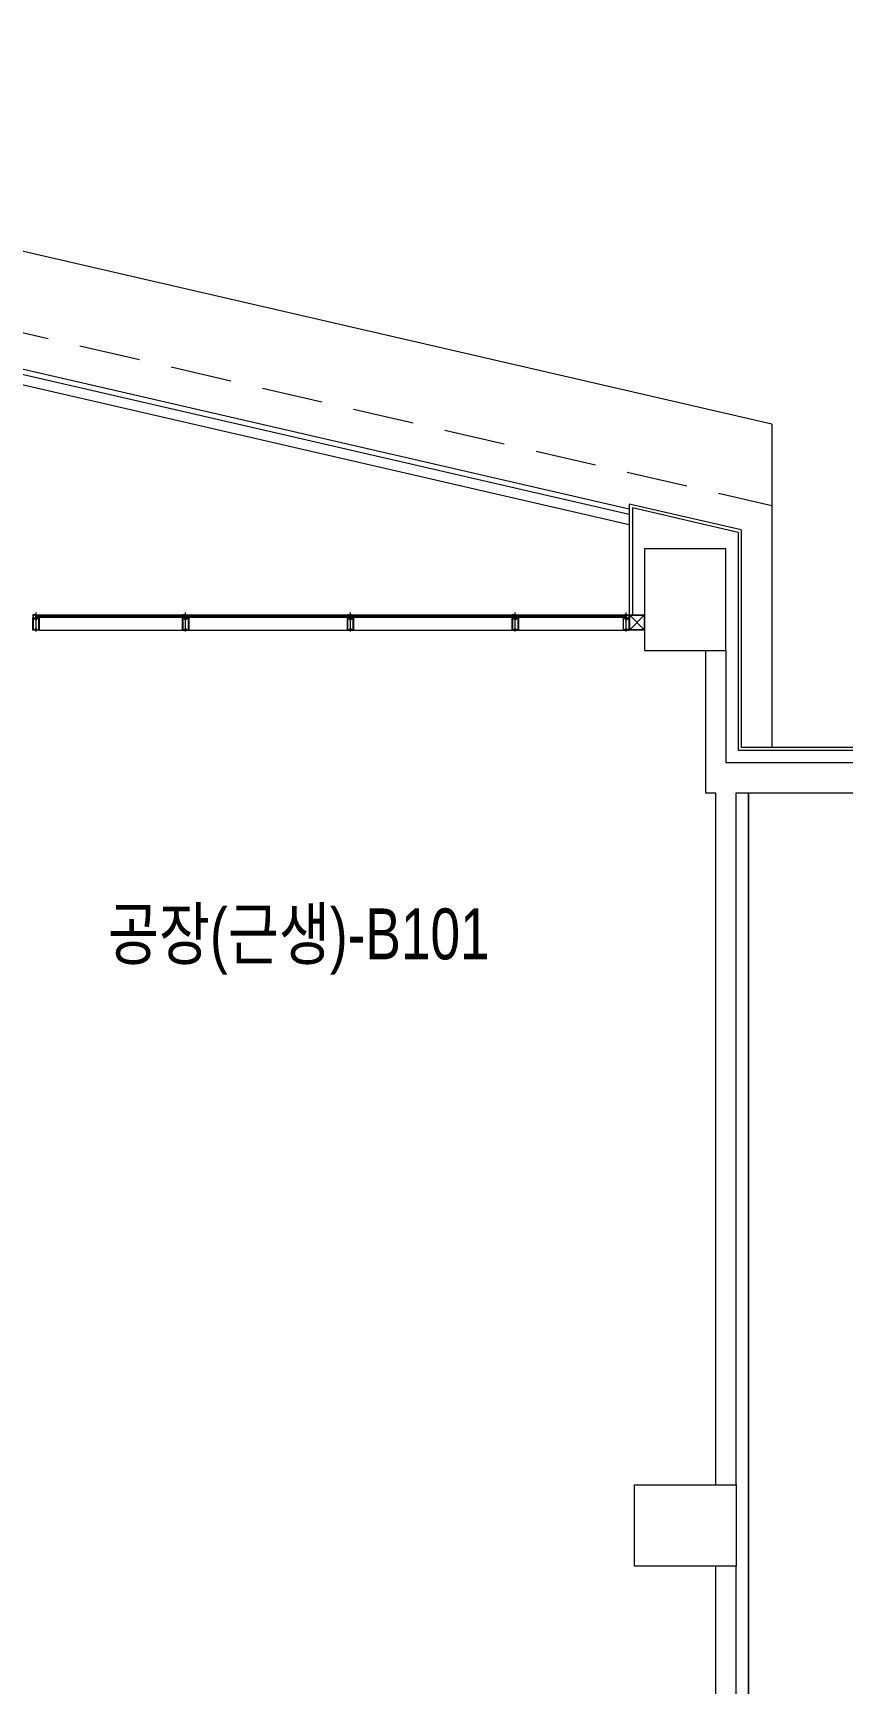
# Model space of a CAD drawing. Header units: millimetres. Extents: x 43806 to 399860, y -65551 to 59129.
# Drawn here: x 91360 to 99320, y 42796 to 59015 of the extents above; entities that cross this region are included whole.
import ezdxf
from ezdxf.enums import TextEntityAlignment as Align

# ---------------------------------------------------------------- set-up
doc = ezdxf.new("R2010")
doc.units = ezdxf.units.MM
doc.header["$LTSCALE"] = 400
doc.header["$MEASUREMENT"] = 0
doc.linetypes.add('HID', pattern=[2.3, 1.5, -0.8])
doc.layers.add('A', color=8, linetype='CONTINUOUS', lineweight=0)
doc.styles.add('CS', font='', dxfattribs={"height": 300})
doc.styles.get('CS').set_extended_font_data('HYwulM')

msp = doc.modelspace()

# ---------------------------------------------------------------- linework, layer by layer
at = {"layer": 'A', "ltscale": 2}
for p, q in [((98620, 55169), (81963, 59015)), ((97220, 54179), (90121, 55818)), ((98620, 55169), (98620, 51995)), ((98170, 53945), (97370, 53945)), ((97370, 53945), (97370, 52945)), ((98170, 52945), (98170, 53945)), ((97370, 52945), (98170, 52945)), ((97970, 52945), (97970, 51545)), ((98170, 52945), (98170, 51845)), ((98170, 51845), (102560, 51845)), ((97970, 51545), (98070, 51545)), ((98070, 44745), (98070, 51545)), ((98270, 51545), (102560, 51545)), ((98270, 44745), (98270, 51545)), ((98390, 40925), (98390, 51545)), ((98396, 40919), (98396, 51545)), ((97270, 44745), (98270, 44745)), ((97270, 43945), (97270, 44745)), ((98270, 44745), (98270, 43945)), ((98270, 43945), (97270, 43945)), ((98070, 41845), (98070, 43945)), ((98270, 41845), (98270, 43945))]:
    msp.add_line(p, q, dxfattribs=at)
at = {"layer": 'A', "linetype": 'HID'}
msp.add_line((81961, 58215), (98620, 54369), dxfattribs=at)
at = {"layer": 'A'}
for p, q in [((97220, 54333), (90154, 55964)), ((97220, 54281), (90143, 55915)), ((97220, 54384), (97220, 53295)), ((98320, 54130), (97220, 54384)), ((97250, 54346), (97250, 53295)), ((98290, 54106), (97250, 54346)), ((98290, 54106), (98290, 51965)), ((98320, 54130), (98320, 51995)), ((91394, 53295), (91360, 53295)), ((91360, 53295), (91360, 53264)), ((91360, 53258), (91360, 53264)), ((91360, 53264), (91387, 53264)), ((91360, 53264), (91381, 53264)), ((91362, 53258), (91360, 53258)), ((91360, 53147), (91360, 53258)), ((91360, 53258), (91368, 53258)), ((91392, 53293), (91362, 53293)), ((91362, 53293), (91362, 53266)), ((91362, 53266), (91381, 53266)), ((91362, 53261), (91362, 53258)), ((91367, 53257), (91362, 53257)), ((91362, 53257), (91362, 53148)), ((91367, 53262), (91363, 53262)), ((91369, 53255), (91367, 53257)), ((91368, 53258), (91368, 53261)), ((91369, 53257), (91368, 53258)), ((91368, 53258), (91369, 53257)), ((91371, 53258), (91369, 53257)), ((91369, 53257), (91371, 53258)), ((91371, 53257), (91369, 53255)), ((91371, 53261), (91371, 53258)), ((91371, 53258), (91381, 53254)), ((91380, 53254), (91371, 53257)), ((91380, 53262), (91372, 53262)), ((91380, 53252), (91380, 53254)), ((91381, 53264), (91381, 53266)), ((91381, 53250), (91381, 53261)), ((91381, 53254), (91381, 53252)), ((91386, 53249), (91382, 53249)), ((91397, 53262), (91383, 53262)), ((91383, 53262), (91383, 53251)), ((91383, 53251), (91386, 53251)), ((91385, 53275), (91387, 53276)), ((91387, 53274), (91385, 53275)), ((91386, 53251), (91386, 53249)), ((91394, 53276), (91387, 53276)), ((91394, 53274), (91387, 53274)), ((91389, 53266), (91389, 53287)), ((91390, 53133), (91390, 53319)), ((91392, 53270), (91392, 53293)), ((91392, 53287), (91392, 53266)), ((91392, 53270), (91392, 53270)), ((91394, 53270), (91392, 53270)), ((91394, 53271), (91394, 53295)), ((91394, 53290), (91401, 53270)), ((91394, 53271), (91401, 53290)), ((91394, 53270), (91394, 53290)), ((91394, 53290), (91401, 53290)), ((91394, 53277), (91394, 53273)), ((91395, 53276), (91394, 53276)), ((91394, 53276), (91394, 53276)), ((91394, 53276), (91394, 53276)), ((91394, 53276), (91394, 53276)), ((91394, 53276), (91394, 53276)), ((91394, 53276), (91394, 53276)), ((91394, 53276), (91394, 53276)), ((91394, 53276), (91394, 53276)), ((91394, 53276), (91394, 53276)), ((91394, 53276), (91394, 53276)), ((91394, 53276), (91394, 53276)), ((91394, 53276), (91394, 53276)), ((91394, 53276), (91394, 53276)), ((91394, 53276), (91394, 53276)), ((91394, 53276), (91394, 53276)), ((91394, 53276), (91394, 53276)), ((91394, 53276), (91394, 53276)), ((91394, 53276), (91394, 53276)), ((91394, 53276), (91394, 53276)), ((91394, 53276), (91394, 53276)), ((91394, 53276), (91394, 53276)), ((91394, 53276), (91394, 53276)), ((91394, 53276), (91394, 53276)), ((91394, 53276), (91394, 53276)), ((91394, 53276), (91394, 53276)), ((91394, 53276), (91394, 53276)), ((91394, 53276), (91394, 53276)), ((91394, 53276), (91394, 53276)), ((91394, 53276), (91394, 53276)), ((91394, 53276), (91394, 53276)), ((91394, 53276), (91394, 53276)), ((91394, 53276), (91394, 53276)), ((91394, 53276), (91394, 53276)), ((91394, 53276), (91394, 53276)), ((91394, 53276), (91394, 53276)), ((91394, 53276), (91394, 53276)), ((91394, 53276), (91394, 53276)), ((91394, 53276), (91394, 53275)), ((91394, 53275), (91394, 53275)), ((91394, 53275), (91394, 53275)), ((91394, 53275), (91394, 53275)), ((91394, 53275), (91394, 53275)), ((91394, 53275), (91394, 53275)), ((91394, 53275), (91394, 53275)), ((91394, 53275), (91394, 53275)), ((91394, 53275), (91394, 53275)), ((91394, 53275), (91394, 53275)), ((91394, 53275), (91394, 53275)), ((91394, 53275), (91394, 53275)), ((91394, 53275), (91394, 53275)), ((91394, 53275), (91394, 53275)), ((91394, 53275), (91394, 53275)), ((91394, 53275), (91394, 53275)), ((91394, 53275), (91394, 53275)), ((91394, 53275), (91394, 53275)), ((91394, 53275), (91394, 53275)), ((91394, 53275), (91394, 53275)), ((91394, 53275), (91394, 53275)), ((91394, 53275), (91394, 53275)), ((91394, 53275), (91394, 53275)), ((91394, 53275), (91394, 53275)), ((91394, 53275), (91394, 53275)), ((91394, 53275), (91394, 53275)), ((91394, 53275), (91394, 53275)), ((91394, 53275), (91394, 53275)), ((91394, 53275), (91394, 53275)), ((91394, 53275), (91394, 53275)), ((91394, 53275), (91394, 53275)), ((91394, 53275), (91394, 53275)), ((91394, 53275), (91394, 53275)), ((91394, 53275), (91394, 53275)), ((91394, 53275), (91394, 53275)), ((91394, 53275), (91394, 53275)), ((91394, 53275), (91394, 53275)), ((91394, 53275), (91394, 53275)), ((91394, 53275), (91394, 53275)), ((91394, 53275), (91394, 53275)), ((91394, 53275), (91394, 53275)), ((91394, 53275), (91394, 53275)), ((91394, 53275), (91394, 53275)), ((91394, 53275), (91394, 53275)), ((91394, 53275), (91394, 53275)), ((91394, 53275), (91394, 53275)), ((91394, 53275), (91394, 53275)), ((91394, 53275), (91394, 53275)), ((91394, 53275), (91394, 53275)), ((91394, 53275), (91394, 53275)), ((91394, 53275), (91394, 53275)), ((91394, 53275), (91394, 53275)), ((91394, 53275), (91394, 53275)), ((91394, 53275), (91394, 53275)), ((91394, 53275), (91394, 53275)), ((91394, 53275), (91394, 53275)), ((91394, 53275), (91394, 53275)), ((91394, 53275), (91394, 53275)), ((91394, 53275), (91394, 53275)), ((91394, 53275), (91394, 53275)), ((91394, 53275), (91394, 53275)), ((91394, 53275), (91394, 53275)), ((91394, 53275), (91394, 53275)), ((91394, 53275), (91394, 53275)), ((91394, 53275), (91394, 53275)), ((91394, 53275), (91394, 53275)), ((91394, 53275), (91394, 53275)), ((91394, 53275), (91394, 53275)), ((91394, 53275), (91394, 53275)), ((91394, 53275), (91394, 53275)), ((91394, 53275), (91394, 53275)), ((91394, 53275), (91394, 53275)), ((91394, 53275), (91394, 53275)), ((91394, 53275), (91394, 53275)), ((91394, 53275), (91394, 53275)), ((91394, 53275), (91394, 53275)), ((91394, 53275), (91394, 53275)), ((91394, 53275), (91394, 53275)), ((91394, 53275), (91394, 53275)), ((91394, 53275), (91394, 53275)), ((91394, 53275), (91394, 53275)), ((91394, 53275), (91394, 53275)), ((91394, 53275), (91394, 53275)), ((91394, 53275), (91394, 53275)), ((91394, 53275), (91394, 53275)), ((91394, 53275), (91394, 53275)), ((91394, 53275), (91394, 53275)), ((91394, 53275), (91394, 53275)), ((91394, 53275), (91394, 53275)), ((91394, 53275), (91394, 53275)), ((91394, 53275), (91394, 53275)), ((91394, 53275), (91394, 53275)), ((91394, 53275), (91394, 53275)), ((91394, 53275), (91394, 53275)), ((91394, 53275), (91394, 53275)), ((91394, 53275), (91394, 53275)), ((91394, 53275), (91394, 53275)), ((91394, 53275), (91394, 53275)), ((91394, 53275), (91394, 53275)), ((91394, 53275), (91394, 53275)), ((91394, 53275), (91394, 53275)), ((91394, 53275), (91394, 53275)), ((91394, 53275), (91394, 53275)), ((91394, 53275), (91394, 53275)), ((91394, 53275), (91394, 53275)), ((91394, 53275), (91394, 53275)), ((91394, 53275), (91394, 53274)), ((91394, 53274), (91394, 53274)), ((91394, 53274), (91394, 53274)), ((91394, 53274), (91394, 53274)), ((91394, 53274), (91394, 53274)), ((91394, 53274), (91394, 53274)), ((91394, 53274), (91394, 53274)), ((91394, 53274), (91394, 53274)), ((91394, 53274), (91394, 53274)), ((91394, 53274), (91394, 53274)), ((91394, 53274), (91394, 53274)), ((91394, 53274), (91394, 53274)), ((91394, 53274), (91394, 53274)), ((91394, 53274), (91394, 53274)), ((91394, 53274), (91394, 53274)), ((91394, 53274), (91394, 53274)), ((91394, 53274), (91394, 53274)), ((91394, 53274), (91394, 53274)), ((91394, 53274), (91394, 53274)), ((91394, 53274), (91394, 53274)), ((91394, 53274), (91394, 53274)), ((91394, 53274), (91394, 53274)), ((91394, 53274), (91394, 53274)), ((91394, 53274), (91394, 53274)), ((91394, 53274), (91394, 53274)), ((91394, 53274), (91394, 53274)), ((91394, 53274), (91394, 53274)), ((91394, 53274), (91394, 53274)), ((91394, 53274), (91394, 53274)), ((91394, 53274), (91394, 53274)), ((91394, 53274), (91394, 53274)), ((91394, 53274), (91394, 53274)), ((91394, 53274), (91394, 53274)), ((91394, 53274), (91394, 53274)), ((91394, 53274), (91394, 53274)), ((91394, 53274), (91394, 53274)), ((91394, 53274), (91394, 53274)), ((91394, 53274), (91394, 53274)), ((91394, 53274), (91394, 53274)), ((91394, 53274), (91394, 53274)), ((91394, 53274), (91394, 53274)), ((91394, 53274), (91394, 53274)), ((91394, 53274), (91394, 53274)), ((91394, 53274), (91394, 53274)), ((91394, 53274), (91394, 53274)), ((91394, 53274), (91394, 53274)), ((91394, 53274), (91395, 53274)), ((91401, 53270), (91394, 53270)), ((91394, 53264), (91420, 53264)), ((91394, 53249), (91394, 53251)), ((91394, 53251), (91397, 53251)), ((91398, 53249), (91394, 53249)), ((91397, 53251), (91397, 53262)), ((91399, 53261), (91399, 53250)), ((91417, 53262), (91400, 53262)), ((91402, 53295), (91401, 53294)), ((91401, 53290), (91401, 53294)), ((91402, 53289), (91401, 53290)), ((91401, 53290), (91401, 53270)), ((91401, 53276), (91402, 53277)), ((91401, 53272), (91401, 53276)), ((91402, 53271), (91401, 53272)), ((91402, 53295), (91412, 53295)), ((91402, 53289), (91413, 53289)), ((91402, 53277), (91413, 53277)), ((91402, 53264), (91402, 53271)), ((91402, 53271), (91412, 53271)), ((91412, 53264), (91402, 53264)), ((91410, 53289), (91407, 53287)), ((91410, 53288), (91407, 53287)), ((91407, 53278), (91407, 53287)), ((91407, 53278), (91407, 53287)), ((91410, 53277), (91407, 53278)), ((91410, 53277), (91407, 53278)), ((91410, 53288), (91412, 53288)), ((91410, 53277), (91412, 53277)), ((91412, 53295), (97169, 53295)), ((91412, 53289), (97168, 53289)), ((91412, 53277), (91412, 53288)), ((91413, 53280), (91412, 53280)), ((91412, 53277), (97168, 53277)), ((91412, 53271), (97169, 53271)), ((91412, 53271), (91412, 53264)), ((91413, 53277), (91413, 53289)), ((91418, 53148), (91418, 53261)), ((91420, 53264), (91420, 53145)), ((92852, 53295), (92830, 53295)), ((92852, 53289), (92830, 53289)), ((92852, 53277), (92830, 53277)), ((92852, 53271), (92830, 53271)), ((92830, 53258), (92830, 53264)), ((92830, 53264), (92857, 53264)), ((92830, 53147), (92830, 53258)), ((92830, 53258), (92838, 53258)), ((92832, 53258), (92830, 53258)), ((92832, 53261), (92832, 53258)), ((92837, 53257), (92832, 53257)), ((92832, 53257), (92832, 53148)), ((92837, 53262), (92833, 53262)), ((92839, 53255), (92837, 53257)), ((92838, 53258), (92838, 53261)), ((92838, 53258), (92839, 53257)), ((92839, 53257), (92838, 53258)), ((92839, 53257), (92841, 53258)), ((92841, 53258), (92839, 53257)), ((92841, 53257), (92839, 53255)), ((92841, 53277), (92841, 53289)), ((92841, 53277), (92841, 53288)), ((92843, 53288), (92841, 53288)), ((92841, 53280), (92841, 53280)), ((92843, 53277), (92841, 53277)), ((92841, 53261), (92841, 53258)), ((92841, 53258), (92851, 53254)), ((92850, 53254), (92841, 53257)), ((92842, 53271), (92842, 53264)), ((92852, 53271), (92842, 53271)), ((92842, 53264), (92852, 53264)), ((92850, 53262), (92842, 53262)), ((92843, 53288), (92846, 53287)), ((92843, 53277), (92846, 53278)), ((92844, 53289), (92847, 53287)), ((92844, 53277), (92847, 53278)), ((92846, 53278), (92846, 53287)), ((92847, 53278), (92847, 53287)), ((92850, 53252), (92850, 53254)), ((92851, 53250), (92851, 53261)), ((92851, 53254), (92851, 53252)), ((92852, 53295), (92853, 53294)), ((92852, 53289), (92853, 53290)), ((92853, 53276), (92852, 53277)), ((92852, 53271), (92853, 53272)), ((92852, 53264), (92852, 53271)), ((92856, 53249), (92852, 53249)), ((92853, 53290), (92853, 53294)), ((92853, 53272), (92853, 53276)), ((92867, 53262), (92853, 53262)), ((92853, 53262), (92853, 53251)), ((92853, 53251), (92856, 53251)), ((92856, 53251), (92856, 53249)), ((92859, 53266), (92859, 53292)), ((92860, 53133), (92860, 53319)), ((92862, 53292), (92862, 53266)), ((92864, 53264), (92890, 53264)), ((92864, 53249), (92864, 53251)), ((92864, 53251), (92867, 53251)), ((92868, 53249), (92864, 53249)), ((92867, 53251), (92867, 53262)), ((92869, 53295), (92868, 53294)), ((92868, 53290), (92868, 53294)), ((92869, 53289), (92868, 53290)), ((92868, 53276), (92869, 53277)), ((92868, 53272), (92868, 53276)), ((92869, 53271), (92868, 53272)), ((92869, 53295), (92890, 53295)), ((92869, 53289), (92890, 53289)), ((92869, 53277), (92890, 53277)), ((92869, 53271), (92890, 53271)), ((92869, 53264), (92869, 53271)), ((92869, 53271), (92879, 53271)), ((92879, 53264), (92869, 53264)), ((92869, 53261), (92869, 53250)), ((92887, 53262), (92870, 53262)), ((92877, 53289), (92874, 53287)), ((92877, 53288), (92874, 53287)), ((92874, 53278), (92874, 53287)), ((92874, 53278), (92874, 53287)), ((92877, 53277), (92874, 53278)), ((92877, 53277), (92874, 53278)), ((92877, 53288), (92879, 53288)), ((92877, 53277), (92879, 53277)), ((92879, 53277), (92879, 53288)), ((92880, 53280), (92879, 53280)), ((92879, 53271), (92879, 53264)), ((92880, 53277), (92880, 53289)), ((92888, 53148), (92888, 53261)), ((92890, 53264), (92890, 53145)), ((94472, 53295), (94450, 53295)), ((94472, 53289), (94450, 53289)), ((94472, 53277), (94450, 53277)), ((94472, 53271), (94450, 53271)), ((94450, 53258), (94450, 53264)), ((94450, 53264), (94477, 53264)), ((94450, 53147), (94450, 53258)), ((94450, 53258), (94458, 53258)), ((94452, 53258), (94450, 53258)), ((94452, 53261), (94452, 53258)), ((94457, 53257), (94452, 53257)), ((94452, 53257), (94452, 53148)), ((94457, 53262), (94453, 53262)), ((94459, 53255), (94457, 53257)), ((94458, 53258), (94458, 53261)), ((94458, 53258), (94459, 53257)), ((94459, 53257), (94458, 53258)), ((94459, 53257), (94461, 53258)), ((94461, 53258), (94459, 53257)), ((94461, 53257), (94459, 53255)), ((94461, 53277), (94461, 53289)), ((94461, 53277), (94461, 53288)), ((94463, 53288), (94461, 53288)), ((94461, 53280), (94461, 53280)), ((94463, 53277), (94461, 53277)), ((94461, 53261), (94461, 53258)), ((94461, 53258), (94471, 53254)), ((94470, 53254), (94461, 53257)), ((94462, 53271), (94462, 53264)), ((94472, 53271), (94462, 53271)), ((94462, 53264), (94472, 53264)), ((94470, 53262), (94462, 53262)), ((94463, 53288), (94466, 53287)), ((94463, 53277), (94466, 53278)), ((94464, 53289), (94467, 53287)), ((94464, 53277), (94467, 53278)), ((94466, 53278), (94466, 53287)), ((94467, 53278), (94467, 53287)), ((94470, 53252), (94470, 53254)), ((94471, 53250), (94471, 53261)), ((94471, 53254), (94471, 53252)), ((94472, 53295), (94473, 53294)), ((94472, 53289), (94473, 53290)), ((94473, 53276), (94472, 53277)), ((94472, 53271), (94473, 53272)), ((94472, 53264), (94472, 53271)), ((94476, 53249), (94472, 53249)), ((94473, 53290), (94473, 53294)), ((94473, 53272), (94473, 53276)), ((94487, 53262), (94473, 53262)), ((94473, 53262), (94473, 53251)), ((94473, 53251), (94476, 53251)), ((94476, 53251), (94476, 53249)), ((94479, 53266), (94479, 53292)), ((94480, 53133), (94480, 53319)), ((94482, 53292), (94482, 53266)), ((94484, 53264), (94510, 53264)), ((94484, 53249), (94484, 53251)), ((94484, 53251), (94487, 53251)), ((94488, 53249), (94484, 53249)), ((94487, 53251), (94487, 53262)), ((94489, 53295), (94488, 53294)), ((94488, 53290), (94488, 53294)), ((94489, 53289), (94488, 53290)), ((94488, 53276), (94489, 53277)), ((94488, 53272), (94488, 53276)), ((94489, 53271), (94488, 53272)), ((94489, 53295), (94510, 53295)), ((94489, 53289), (94510, 53289)), ((94489, 53277), (94510, 53277)), ((94489, 53271), (94510, 53271)), ((94489, 53264), (94489, 53271)), ((94489, 53271), (94499, 53271)), ((94499, 53264), (94489, 53264)), ((94489, 53261), (94489, 53250)), ((94507, 53262), (94490, 53262)), ((94497, 53289), (94494, 53287)), ((94497, 53288), (94494, 53287)), ((94494, 53278), (94494, 53287)), ((94494, 53278), (94494, 53287)), ((94497, 53277), (94494, 53278)), ((94497, 53277), (94494, 53278)), ((94497, 53288), (94499, 53288)), ((94497, 53277), (94499, 53277)), ((94499, 53277), (94499, 53288)), ((94500, 53280), (94499, 53280)), ((94499, 53271), (94499, 53264)), ((94500, 53277), (94500, 53289)), ((94508, 53148), (94508, 53261)), ((94510, 53264), (94510, 53145)), ((96092, 53295), (96070, 53295)), ((96092, 53289), (96070, 53289)), ((96092, 53277), (96070, 53277)), ((96092, 53271), (96070, 53271)), ((96070, 53258), (96070, 53264)), ((96070, 53264), (96097, 53264)), ((96070, 53147), (96070, 53258)), ((96070, 53258), (96078, 53258)), ((96072, 53258), (96070, 53258)), ((96072, 53261), (96072, 53258)), ((96077, 53257), (96072, 53257)), ((96072, 53257), (96072, 53148)), ((96077, 53262), (96073, 53262)), ((96079, 53255), (96077, 53257)), ((96078, 53258), (96078, 53261)), ((96078, 53258), (96079, 53257)), ((96079, 53257), (96078, 53258)), ((96079, 53257), (96081, 53258)), ((96081, 53258), (96079, 53257)), ((96081, 53257), (96079, 53255)), ((96081, 53277), (96081, 53289)), ((96081, 53277), (96081, 53288)), ((96083, 53288), (96081, 53288)), ((96081, 53280), (96081, 53280)), ((96083, 53277), (96081, 53277)), ((96081, 53261), (96081, 53258)), ((96081, 53258), (96091, 53254)), ((96090, 53254), (96081, 53257)), ((96082, 53271), (96082, 53264)), ((96092, 53271), (96082, 53271)), ((96082, 53264), (96092, 53264)), ((96090, 53262), (96082, 53262)), ((96083, 53288), (96086, 53287)), ((96083, 53277), (96086, 53278)), ((96084, 53289), (96087, 53287)), ((96084, 53277), (96087, 53278)), ((96086, 53278), (96086, 53287)), ((96087, 53278), (96087, 53287)), ((96090, 53252), (96090, 53254)), ((96091, 53250), (96091, 53261)), ((96091, 53254), (96091, 53252)), ((96092, 53295), (96093, 53294)), ((96092, 53289), (96093, 53290)), ((96093, 53276), (96092, 53277)), ((96092, 53271), (96093, 53272)), ((96092, 53264), (96092, 53271)), ((96096, 53249), (96092, 53249)), ((96093, 53290), (96093, 53294)), ((96093, 53272), (96093, 53276)), ((96107, 53262), (96093, 53262)), ((96093, 53262), (96093, 53251)), ((96093, 53251), (96096, 53251)), ((96096, 53251), (96096, 53249)), ((96099, 53266), (96099, 53292)), ((96100, 53133), (96100, 53319)), ((96102, 53292), (96102, 53266)), ((96104, 53264), (96130, 53264)), ((96104, 53249), (96104, 53251)), ((96104, 53251), (96107, 53251)), ((96108, 53249), (96104, 53249)), ((96107, 53251), (96107, 53262)), ((96109, 53295), (96108, 53294)), ((96108, 53290), (96108, 53294)), ((96109, 53289), (96108, 53290)), ((96108, 53276), (96109, 53277)), ((96108, 53272), (96108, 53276)), ((96109, 53271), (96108, 53272)), ((96109, 53295), (96130, 53295)), ((96109, 53289), (96130, 53289)), ((96109, 53277), (96130, 53277)), ((96109, 53271), (96130, 53271)), ((96109, 53264), (96109, 53271)), ((96109, 53271), (96119, 53271)), ((96119, 53264), (96109, 53264)), ((96109, 53261), (96109, 53250)), ((96127, 53262), (96110, 53262)), ((96117, 53289), (96114, 53287)), ((96117, 53288), (96114, 53287)), ((96114, 53278), (96114, 53287)), ((96114, 53278), (96114, 53287)), ((96117, 53277), (96114, 53278)), ((96117, 53277), (96114, 53278)), ((96117, 53288), (96119, 53288)), ((96117, 53277), (96119, 53277)), ((96119, 53277), (96119, 53288)), ((96120, 53280), (96119, 53280)), ((96119, 53271), (96119, 53264)), ((96120, 53277), (96120, 53289)), ((96128, 53148), (96128, 53261)), ((96130, 53264), (96130, 53145)), ((97187, 53264), (97160, 53264)), ((97160, 53264), (97160, 53145)), ((97187, 53264), (97160, 53264)), ((97160, 53264), (97160, 53145)), ((97162, 53148), (97162, 53261)), ((97162, 53148), (97162, 53261)), ((97163, 53262), (97180, 53262)), ((97163, 53262), (97180, 53262)), ((97168, 53277), (97168, 53289)), ((97179, 53289), (97168, 53289)), ((97168, 53277), (97168, 53289)), ((97179, 53289), (97168, 53289)), ((97170, 53288), (97168, 53288)), ((97168, 53277), (97168, 53288)), ((97170, 53288), (97168, 53288)), ((97168, 53277), (97168, 53288)), ((97168, 53280), (97168, 53280)), ((97168, 53280), (97168, 53280)), ((97170, 53277), (97168, 53277)), ((97179, 53277), (97168, 53277)), ((97170, 53277), (97168, 53277)), ((97179, 53277), (97168, 53277)), ((97179, 53295), (97169, 53295)), ((97179, 53295), (97169, 53295)), ((97169, 53271), (97169, 53264)), ((97179, 53271), (97169, 53271)), ((97169, 53271), (97169, 53264)), ((97179, 53271), (97169, 53271)), ((97169, 53264), (97179, 53264)), ((97169, 53264), (97179, 53264)), ((97170, 53288), (97173, 53287)), ((97170, 53288), (97173, 53287)), ((97170, 53277), (97173, 53278)), ((97170, 53277), (97173, 53278)), ((97171, 53289), (97174, 53287)), ((97171, 53289), (97174, 53287)), ((97171, 53277), (97174, 53278)), ((97171, 53277), (97174, 53278)), ((97173, 53278), (97173, 53287)), ((97173, 53278), (97173, 53287)), ((97174, 53278), (97174, 53287)), ((97174, 53278), (97174, 53287)), ((97179, 53295), (97180, 53294)), ((97179, 53295), (97180, 53294)), ((97179, 53289), (97180, 53290)), ((97179, 53289), (97180, 53290)), ((97180, 53276), (97179, 53277)), ((97180, 53276), (97179, 53277)), ((97179, 53271), (97180, 53272)), ((97179, 53271), (97180, 53272)), ((97179, 53264), (97179, 53271)), ((97179, 53264), (97179, 53271)), ((97180, 53290), (97180, 53294)), ((97180, 53290), (97180, 53294)), ((97187, 53290), (97180, 53270)), ((97187, 53271), (97180, 53290)), ((97187, 53290), (97180, 53290)), ((97180, 53290), (97180, 53270)), ((97187, 53290), (97180, 53270)), ((97187, 53271), (97180, 53290)), ((97187, 53290), (97180, 53290)), ((97180, 53290), (97180, 53270)), ((97180, 53272), (97180, 53276)), ((97180, 53272), (97180, 53276)), ((97180, 53270), (97187, 53270)), ((97180, 53270), (97187, 53270)), ((97181, 53261), (97181, 53250)), ((97181, 53261), (97181, 53250)), ((97182, 53249), (97186, 53249)), ((97182, 53249), (97186, 53249)), ((97183, 53251), (97183, 53262)), ((97183, 53262), (97197, 53262)), ((97183, 53251), (97183, 53262)), ((97183, 53262), (97197, 53262)), ((97186, 53251), (97183, 53251)), ((97186, 53251), (97183, 53251)), ((97186, 53276), (97186, 53276)), ((97186, 53276), (97186, 53276)), ((97186, 53276), (97186, 53276)), ((97186, 53276), (97186, 53276)), ((97186, 53276), (97186, 53276)), ((97186, 53276), (97186, 53276)), ((97186, 53276), (97186, 53276)), ((97186, 53276), (97186, 53276)), ((97186, 53276), (97186, 53276)), ((97186, 53276), (97186, 53276)), ((97186, 53276), (97186, 53276)), ((97186, 53276), (97186, 53276)), ((97186, 53276), (97186, 53276)), ((97186, 53276), (97186, 53276)), ((97186, 53276), (97186, 53276)), ((97186, 53276), (97186, 53276)), ((97186, 53276), (97186, 53276)), ((97186, 53276), (97186, 53276)), ((97186, 53276), (97186, 53276)), ((97186, 53276), (97186, 53276)), ((97186, 53276), (97186, 53276)), ((97186, 53276), (97186, 53276)), ((97186, 53276), (97186, 53276)), ((97186, 53276), (97186, 53276)), ((97186, 53276), (97186, 53276)), ((97186, 53276), (97186, 53276)), ((97186, 53276), (97186, 53276)), ((97186, 53276), (97186, 53276)), ((97186, 53276), (97186, 53276)), ((97186, 53276), (97186, 53276)), ((97186, 53276), (97186, 53276)), ((97186, 53276), (97186, 53276)), ((97186, 53276), (97186, 53276)), ((97186, 53276), (97186, 53276)), ((97186, 53276), (97186, 53276)), ((97186, 53276), (97186, 53276)), ((97186, 53276), (97186, 53276)), ((97186, 53276), (97186, 53275)), ((97186, 53276), (97186, 53276)), ((97186, 53276), (97186, 53276)), ((97186, 53276), (97186, 53276)), ((97186, 53276), (97186, 53276)), ((97186, 53276), (97186, 53276)), ((97186, 53276), (97186, 53276)), ((97186, 53276), (97186, 53276)), ((97186, 53276), (97186, 53276)), ((97186, 53276), (97186, 53276)), ((97186, 53276), (97186, 53276)), ((97186, 53276), (97186, 53276)), ((97186, 53276), (97186, 53276)), ((97186, 53276), (97186, 53276)), ((97186, 53276), (97186, 53276)), ((97186, 53276), (97186, 53276)), ((97186, 53276), (97186, 53276)), ((97186, 53276), (97186, 53276)), ((97186, 53276), (97186, 53276)), ((97186, 53276), (97186, 53276)), ((97186, 53276), (97186, 53276)), ((97186, 53276), (97186, 53276)), ((97186, 53276), (97186, 53276)), ((97186, 53276), (97186, 53276)), ((97186, 53276), (97186, 53276)), ((97186, 53276), (97186, 53276)), ((97186, 53276), (97186, 53276)), ((97186, 53276), (97186, 53276)), ((97186, 53276), (97186, 53276)), ((97186, 53276), (97186, 53276)), ((97186, 53276), (97186, 53276)), ((97186, 53276), (97186, 53276)), ((97186, 53276), (97186, 53276)), ((97186, 53276), (97186, 53276)), ((97186, 53276), (97186, 53276)), ((97186, 53276), (97186, 53276)), ((97186, 53276), (97186, 53276)), ((97186, 53276), (97186, 53276)), ((97186, 53276), (97186, 53275)), ((97186, 53275), (97186, 53275)), ((97186, 53275), (97186, 53275)), ((97186, 53275), (97186, 53275)), ((97186, 53275), (97186, 53275)), ((97186, 53275), (97186, 53275)), ((97186, 53275), (97186, 53275)), ((97186, 53275), (97186, 53275)), ((97186, 53275), (97186, 53275)), ((97186, 53275), (97186, 53275)), ((97186, 53275), (97186, 53275)), ((97186, 53275), (97186, 53275)), ((97186, 53275), (97186, 53275)), ((97186, 53275), (97186, 53275)), ((97186, 53275), (97186, 53275)), ((97186, 53275), (97186, 53275)), ((97186, 53275), (97186, 53275)), ((97186, 53275), (97186, 53275)), ((97186, 53275), (97186, 53275)), ((97186, 53275), (97186, 53275)), ((97186, 53275), (97186, 53275)), ((97186, 53275), (97186, 53275)), ((97186, 53275), (97186, 53275)), ((97186, 53275), (97186, 53275)), ((97186, 53275), (97186, 53275)), ((97186, 53275), (97186, 53275)), ((97186, 53275), (97186, 53275)), ((97186, 53275), (97186, 53275)), ((97186, 53275), (97186, 53275)), ((97186, 53275), (97186, 53275)), ((97186, 53275), (97186, 53275)), ((97186, 53275), (97186, 53275)), ((97186, 53275), (97186, 53275)), ((97186, 53275), (97186, 53275)), ((97186, 53275), (97186, 53275)), ((97186, 53275), (97186, 53275)), ((97186, 53275), (97186, 53275)), ((97186, 53275), (97186, 53275)), ((97186, 53275), (97186, 53275)), ((97186, 53275), (97186, 53275)), ((97186, 53275), (97186, 53275)), ((97186, 53275), (97186, 53275)), ((97186, 53275), (97186, 53275)), ((97186, 53275), (97186, 53275)), ((97186, 53275), (97186, 53275)), ((97186, 53275), (97186, 53275)), ((97186, 53275), (97186, 53275)), ((97186, 53275), (97186, 53275)), ((97186, 53275), (97186, 53275)), ((97186, 53275), (97186, 53275)), ((97186, 53275), (97186, 53275)), ((97186, 53275), (97186, 53275)), ((97186, 53275), (97186, 53275)), ((97186, 53275), (97186, 53275)), ((97186, 53275), (97186, 53275)), ((97186, 53275), (97186, 53275)), ((97186, 53275), (97186, 53275)), ((97186, 53275), (97186, 53275)), ((97186, 53275), (97186, 53275)), ((97186, 53275), (97186, 53275)), ((97186, 53275), (97186, 53275)), ((97186, 53275), (97186, 53275)), ((97186, 53275), (97186, 53275)), ((97186, 53275), (97186, 53275)), ((97186, 53275), (97186, 53275)), ((97186, 53275), (97186, 53275)), ((97186, 53275), (97186, 53275)), ((97186, 53275), (97186, 53275)), ((97186, 53275), (97186, 53275)), ((97186, 53275), (97186, 53275)), ((97186, 53275), (97186, 53275)), ((97186, 53275), (97186, 53275)), ((97186, 53275), (97186, 53275)), ((97186, 53275), (97186, 53275)), ((97186, 53275), (97186, 53275)), ((97186, 53275), (97186, 53275)), ((97186, 53275), (97186, 53275)), ((97186, 53275), (97186, 53275)), ((97186, 53275), (97186, 53275)), ((97186, 53275), (97186, 53275)), ((97186, 53275), (97186, 53275)), ((97186, 53275), (97186, 53275)), ((97186, 53275), (97186, 53275)), ((97186, 53275), (97186, 53275)), ((97186, 53275), (97186, 53275)), ((97186, 53275), (97186, 53275)), ((97186, 53275), (97186, 53275)), ((97186, 53275), (97186, 53275)), ((97186, 53275), (97186, 53275)), ((97186, 53275), (97186, 53275)), ((97186, 53275), (97186, 53275)), ((97186, 53275), (97186, 53275)), ((97186, 53275), (97186, 53275)), ((97186, 53275), (97186, 53275)), ((97186, 53275), (97186, 53275)), ((97186, 53275), (97186, 53275)), ((97186, 53275), (97186, 53275)), ((97186, 53275), (97186, 53275)), ((97186, 53275), (97186, 53275)), ((97186, 53275), (97186, 53275)), ((97186, 53275), (97186, 53275)), ((97186, 53275), (97186, 53275)), ((97186, 53275), (97186, 53275)), ((97186, 53275), (97186, 53275)), ((97186, 53275), (97186, 53275)), ((97186, 53275), (97186, 53275)), ((97186, 53275), (97186, 53274)), ((97186, 53275), (97186, 53275)), ((97186, 53275), (97186, 53275)), ((97186, 53275), (97186, 53275)), ((97186, 53275), (97186, 53275)), ((97186, 53275), (97186, 53275)), ((97186, 53275), (97186, 53275)), ((97186, 53275), (97186, 53275)), ((97186, 53275), (97186, 53275)), ((97186, 53275), (97186, 53275)), ((97186, 53275), (97186, 53275)), ((97186, 53275), (97186, 53275)), ((97186, 53275), (97186, 53275)), ((97186, 53275), (97186, 53275)), ((97186, 53275), (97186, 53275)), ((97186, 53275), (97186, 53275)), ((97186, 53275), (97186, 53275)), ((97186, 53275), (97186, 53275)), ((97186, 53275), (97186, 53275)), ((97186, 53275), (97186, 53275)), ((97186, 53275), (97186, 53275)), ((97186, 53275), (97186, 53275)), ((97186, 53275), (97186, 53275)), ((97186, 53275), (97186, 53275)), ((97186, 53275), (97186, 53275)), ((97186, 53275), (97186, 53275)), ((97186, 53275), (97186, 53275)), ((97186, 53275), (97186, 53275)), ((97186, 53275), (97186, 53275)), ((97186, 53275), (97186, 53275)), ((97186, 53275), (97186, 53275)), ((97186, 53275), (97186, 53275)), ((97186, 53275), (97186, 53275)), ((97186, 53275), (97186, 53275)), ((97186, 53275), (97186, 53275)), ((97186, 53275), (97186, 53275)), ((97186, 53275), (97186, 53275)), ((97186, 53275), (97186, 53275)), ((97186, 53275), (97186, 53275)), ((97186, 53275), (97186, 53275)), ((97186, 53275), (97186, 53275)), ((97186, 53275), (97186, 53275)), ((97186, 53275), (97186, 53275)), ((97186, 53275), (97186, 53275)), ((97186, 53275), (97186, 53275)), ((97186, 53275), (97186, 53275)), ((97186, 53275), (97186, 53275)), ((97186, 53275), (97186, 53275)), ((97186, 53275), (97186, 53275)), ((97186, 53275), (97186, 53275)), ((97186, 53275), (97186, 53275)), ((97186, 53275), (97186, 53275)), ((97186, 53275), (97186, 53275)), ((97186, 53275), (97186, 53275)), ((97186, 53275), (97186, 53275)), ((97186, 53275), (97186, 53275)), ((97186, 53275), (97186, 53275)), ((97186, 53275), (97186, 53275)), ((97186, 53275), (97186, 53275)), ((97186, 53275), (97186, 53275)), ((97186, 53275), (97186, 53275)), ((97186, 53275), (97186, 53275)), ((97186, 53275), (97186, 53275)), ((97186, 53275), (97186, 53275)), ((97186, 53275), (97186, 53275)), ((97186, 53275), (97186, 53275)), ((97186, 53275), (97186, 53275)), ((97186, 53275), (97186, 53275)), ((97186, 53275), (97186, 53275)), ((97186, 53275), (97186, 53275)), ((97186, 53275), (97186, 53275)), ((97186, 53275), (97186, 53275)), ((97186, 53275), (97186, 53275)), ((97186, 53275), (97186, 53275)), ((97186, 53275), (97186, 53275)), ((97186, 53275), (97186, 53275)), ((97186, 53275), (97186, 53275)), ((97186, 53275), (97186, 53275)), ((97186, 53275), (97186, 53275)), ((97186, 53275), (97186, 53275)), ((97186, 53275), (97186, 53275)), ((97186, 53275), (97186, 53275)), ((97186, 53275), (97186, 53275)), ((97186, 53275), (97186, 53275)), ((97186, 53275), (97186, 53275)), ((97186, 53275), (97186, 53275)), ((97186, 53275), (97186, 53275)), ((97186, 53275), (97186, 53275)), ((97186, 53275), (97186, 53275)), ((97186, 53275), (97186, 53275)), ((97186, 53275), (97186, 53275)), ((97186, 53275), (97186, 53275)), ((97186, 53275), (97186, 53275)), ((97186, 53275), (97186, 53275)), ((97186, 53275), (97186, 53275)), ((97186, 53275), (97186, 53275)), ((97186, 53275), (97186, 53275)), ((97186, 53275), (97186, 53275)), ((97186, 53275), (97186, 53275)), ((97186, 53275), (97186, 53275)), ((97186, 53275), (97186, 53275)), ((97186, 53275), (97186, 53275)), ((97186, 53275), (97186, 53275)), ((97186, 53275), (97186, 53275)), ((97186, 53275), (97186, 53275)), ((97186, 53275), (97186, 53275)), ((97186, 53275), (97186, 53274)), ((97186, 53274), (97186, 53274)), ((97186, 53274), (97186, 53274)), ((97186, 53274), (97186, 53274)), ((97186, 53274), (97186, 53274)), ((97186, 53274), (97186, 53274)), ((97186, 53274), (97186, 53274)), ((97186, 53274), (97186, 53274)), ((97186, 53274), (97186, 53274)), ((97186, 53274), (97186, 53274)), ((97186, 53274), (97186, 53274)), ((97186, 53274), (97186, 53274)), ((97186, 53274), (97186, 53274)), ((97186, 53274), (97186, 53274)), ((97186, 53274), (97186, 53274)), ((97186, 53274), (97186, 53274)), ((97186, 53274), (97186, 53274)), ((97186, 53274), (97186, 53274)), ((97186, 53274), (97186, 53274)), ((97186, 53274), (97186, 53274)), ((97186, 53274), (97186, 53274)), ((97186, 53274), (97186, 53274)), ((97186, 53274), (97186, 53274)), ((97186, 53274), (97186, 53274)), ((97186, 53274), (97186, 53274)), ((97186, 53274), (97186, 53274)), ((97186, 53274), (97186, 53274)), ((97186, 53274), (97186, 53274)), ((97186, 53274), (97186, 53274)), ((97186, 53274), (97186, 53274)), ((97186, 53274), (97186, 53274)), ((97186, 53274), (97186, 53274)), ((97186, 53274), (97186, 53274)), ((97186, 53274), (97186, 53274)), ((97186, 53274), (97186, 53274)), ((97186, 53274), (97186, 53274)), ((97186, 53274), (97186, 53274)), ((97186, 53274), (97186, 53274)), ((97186, 53274), (97186, 53274)), ((97186, 53274), (97186, 53274)), ((97186, 53274), (97186, 53274)), ((97186, 53274), (97186, 53274)), ((97186, 53274), (97186, 53274)), ((97186, 53274), (97186, 53274)), ((97186, 53274), (97186, 53274)), ((97186, 53274), (97186, 53274)), ((97186, 53274), (97186, 53274)), ((97186, 53274), (97186, 53274)), ((97186, 53274), (97186, 53274)), ((97186, 53274), (97186, 53274)), ((97186, 53274), (97186, 53274)), ((97186, 53274), (97186, 53274)), ((97186, 53274), (97186, 53274)), ((97186, 53274), (97186, 53274)), ((97186, 53274), (97186, 53274)), ((97186, 53274), (97186, 53274)), ((97186, 53274), (97186, 53274)), ((97186, 53274), (97186, 53274)), ((97186, 53274), (97186, 53274)), ((97186, 53274), (97186, 53274)), ((97186, 53274), (97186, 53274)), ((97186, 53274), (97186, 53274)), ((97186, 53274), (97186, 53274)), ((97186, 53274), (97186, 53274)), ((97186, 53274), (97186, 53274)), ((97186, 53274), (97186, 53274)), ((97186, 53274), (97186, 53274)), ((97186, 53274), (97186, 53274)), ((97186, 53274), (97186, 53274)), ((97186, 53274), (97186, 53274)), ((97186, 53274), (97186, 53274)), ((97186, 53274), (97186, 53274)), ((97186, 53274), (97186, 53274)), ((97186, 53274), (97186, 53274)), ((97186, 53274), (97186, 53274)), ((97186, 53274), (97186, 53274)), ((97186, 53274), (97186, 53274)), ((97186, 53274), (97186, 53274)), ((97186, 53274), (97186, 53274)), ((97186, 53274), (97186, 53274)), ((97186, 53274), (97186, 53274)), ((97186, 53274), (97186, 53274)), ((97186, 53274), (97186, 53274)), ((97186, 53274), (97186, 53274)), ((97186, 53274), (97186, 53274)), ((97186, 53274), (97186, 53274)), ((97186, 53274), (97186, 53274)), ((97186, 53274), (97186, 53274)), ((97186, 53274), (97186, 53274)), ((97186, 53274), (97186, 53274)), ((97186, 53274), (97186, 53274)), ((97186, 53274), (97186, 53274)), ((97186, 53274), (97186, 53274)), ((97186, 53249), (97186, 53251)), ((97186, 53249), (97186, 53251)), ((97187, 53271), (97187, 53295)), ((97187, 53295), (97220, 53295)), ((97187, 53271), (97187, 53295)), ((97187, 53295), (97220, 53295)), ((97187, 53270), (97187, 53290)), ((97187, 53270), (97187, 53290)), ((97187, 53277), (97187, 53273)), ((97187, 53277), (97187, 53273)), ((97187, 53276), (97193, 53276)), ((97187, 53276), (97193, 53276)), ((97187, 53274), (97193, 53274)), ((97187, 53274), (97193, 53274)), ((97187, 53270), (97189, 53270)), ((97187, 53270), (97189, 53270)), ((97189, 53293), (97218, 53293)), ((97189, 53270), (97189, 53293)), ((97189, 53293), (97218, 53293)), ((97189, 53270), (97189, 53293)), ((97189, 53287), (97189, 53266)), ((97189, 53287), (97189, 53266)), ((97189, 53270), (97189, 53270)), ((97189, 53270), (97189, 53270)), ((97190, 53133), (97190, 53319)), ((97190, 53133), (97190, 53319)), ((97192, 53266), (97192, 53287)), ((97192, 53266), (97192, 53287)), ((97195, 53275), (97193, 53276)), ((97195, 53275), (97193, 53276)), ((97193, 53274), (97195, 53275)), ((97193, 53274), (97195, 53275)), ((97220, 53264), (97194, 53264)), ((97220, 53264), (97194, 53264)), ((97197, 53251), (97194, 53251)), ((97194, 53251), (97194, 53249)), ((97197, 53251), (97194, 53251)), ((97194, 53251), (97194, 53249)), ((97194, 53249), (97198, 53249)), ((97194, 53249), (97198, 53249)), ((97197, 53262), (97197, 53251)), ((97197, 53262), (97197, 53251)), ((97199, 53264), (97199, 53266)), ((97218, 53266), (97199, 53266)), ((97199, 53264), (97199, 53266)), ((97218, 53266), (97199, 53266)), ((97220, 53264), (97199, 53264)), ((97220, 53264), (97199, 53264)), ((97199, 53250), (97199, 53261)), ((97199, 53250), (97199, 53261)), ((97200, 53262), (97209, 53262)), ((97200, 53262), (97209, 53262)), ((97210, 53258), (97200, 53254)), ((97210, 53258), (97200, 53254)), ((97200, 53254), (97200, 53252)), ((97200, 53254), (97200, 53252)), ((97201, 53254), (97209, 53257)), ((97201, 53254), (97209, 53257)), ((97201, 53252), (97201, 53254)), ((97201, 53252), (97201, 53254)), ((97209, 53257), (97211, 53255)), ((97209, 53257), (97211, 53255)), ((97210, 53261), (97210, 53258)), ((97210, 53261), (97210, 53258)), ((97210, 53258), (97211, 53257)), ((97210, 53258), (97211, 53257)), ((97211, 53257), (97210, 53258)), ((97211, 53257), (97210, 53258)), ((97211, 53257), (97213, 53258)), ((97211, 53257), (97213, 53258)), ((97213, 53258), (97211, 53257)), ((97213, 53258), (97211, 53257)), ((97211, 53255), (97213, 53257)), ((97211, 53255), (97213, 53257)), ((97213, 53258), (97213, 53261)), ((97213, 53258), (97213, 53261)), ((97220, 53258), (97213, 53258)), ((97220, 53258), (97213, 53258)), ((97213, 53257), (97218, 53257)), ((97213, 53257), (97218, 53257)), ((97214, 53262), (97217, 53262)), ((97214, 53262), (97217, 53262)), ((97218, 53293), (97218, 53266)), ((97218, 53293), (97218, 53266)), ((97218, 53261), (97218, 53258)), ((97218, 53261), (97218, 53258)), ((97218, 53258), (97220, 53258)), ((97218, 53258), (97220, 53258)), ((97219, 53257), (97219, 53148)), ((97219, 53257), (97219, 53148)), ((97220, 53145), (97220, 53295)), ((97220, 53295), (97370, 53295)), ((97220, 53295), (97220, 53264)), ((97220, 53295), (97220, 53264)), ((97220, 53258), (97220, 53264)), ((97220, 53258), (97220, 53264)), ((97220, 53147), (97220, 53258)), ((97220, 53147), (97220, 53258)), ((97224, 53149), (97366, 53291)), ((97224, 53291), (97366, 53149)), ((97224, 53149), (97224, 53291)), ((97224, 53291), (97366, 53291)), ((97366, 53291), (97366, 53149)), ((97370, 53295), (97370, 53145)), ((91360, 53145), (91360, 53147)), ((91360, 53147), (91368, 53147)), ((91368, 53147), (91360, 53147)), ((91420, 53145), (91360, 53145)), ((91362, 53148), (91367, 53148)), ((91367, 53148), (91369, 53149)), ((91368, 53147), (91369, 53148)), ((91369, 53148), (91368, 53147)), ((91369, 53149), (91371, 53148)), ((91369, 53148), (91371, 53147)), ((91371, 53147), (91369, 53148)), ((91371, 53148), (91380, 53151)), ((91381, 53150), (91371, 53147)), ((91371, 53147), (91380, 53147)), ((91380, 53151), (91380, 53153)), ((91380, 53153), (91380, 53153)), ((91381, 53148), (91381, 53155)), ((91381, 53153), (91381, 53150)), ((91382, 53156), (91386, 53156)), ((91386, 53154), (91383, 53154)), ((91383, 53154), (91383, 53147)), ((91383, 53147), (91397, 53147)), ((91386, 53156), (91386, 53154)), ((91394, 53154), (91394, 53156)), ((91394, 53156), (91398, 53156)), ((91397, 53154), (91394, 53154)), ((91397, 53147), (91397, 53154)), ((91399, 53155), (91399, 53148)), ((91400, 53147), (91417, 53147)), ((91420, 53145), (97160, 53145)), ((92838, 53147), (92830, 53147)), ((92830, 53145), (92830, 53147)), ((92830, 53147), (92838, 53147)), ((92890, 53145), (92830, 53145)), ((92832, 53148), (92837, 53148)), ((92837, 53148), (92839, 53149)), ((92839, 53148), (92838, 53147)), ((92838, 53147), (92839, 53148)), ((92839, 53149), (92841, 53148)), ((92841, 53147), (92839, 53148)), ((92839, 53148), (92841, 53147)), ((92841, 53148), (92850, 53151)), ((92851, 53150), (92841, 53147)), ((92841, 53147), (92850, 53147)), ((92850, 53151), (92850, 53153)), ((92850, 53153), (92850, 53153)), ((92851, 53148), (92851, 53155)), ((92851, 53153), (92851, 53150)), ((92852, 53156), (92856, 53156)), ((92856, 53154), (92853, 53154)), ((92853, 53154), (92853, 53147)), ((92853, 53147), (92867, 53147)), ((92856, 53156), (92856, 53154)), ((92864, 53154), (92864, 53156)), ((92864, 53156), (92868, 53156)), ((92867, 53154), (92864, 53154)), ((92867, 53147), (92867, 53154)), ((92869, 53155), (92869, 53148)), ((92870, 53147), (92887, 53147)), ((94458, 53147), (94450, 53147)), ((94450, 53145), (94450, 53147)), ((94450, 53147), (94458, 53147)), ((94510, 53145), (94450, 53145)), ((94452, 53148), (94457, 53148)), ((94457, 53148), (94459, 53149)), ((94459, 53148), (94458, 53147)), ((94458, 53147), (94459, 53148)), ((94459, 53149), (94461, 53148)), ((94461, 53147), (94459, 53148)), ((94459, 53148), (94461, 53147)), ((94461, 53148), (94470, 53151)), ((94471, 53150), (94461, 53147)), ((94461, 53147), (94470, 53147)), ((94470, 53151), (94470, 53153)), ((94470, 53153), (94470, 53153)), ((94471, 53148), (94471, 53155)), ((94471, 53153), (94471, 53150)), ((94472, 53156), (94476, 53156)), ((94476, 53154), (94473, 53154)), ((94473, 53154), (94473, 53147)), ((94473, 53147), (94487, 53147)), ((94476, 53156), (94476, 53154)), ((94484, 53154), (94484, 53156)), ((94484, 53156), (94488, 53156)), ((94487, 53154), (94484, 53154)), ((94487, 53147), (94487, 53154)), ((94489, 53155), (94489, 53148)), ((94490, 53147), (94507, 53147)), ((96078, 53147), (96070, 53147)), ((96070, 53145), (96070, 53147)), ((96070, 53147), (96078, 53147)), ((96130, 53145), (96070, 53145)), ((96072, 53148), (96077, 53148)), ((96077, 53148), (96079, 53149)), ((96079, 53148), (96078, 53147)), ((96078, 53147), (96079, 53148)), ((96079, 53149), (96081, 53148)), ((96081, 53147), (96079, 53148)), ((96079, 53148), (96081, 53147)), ((96081, 53148), (96090, 53151)), ((96091, 53150), (96081, 53147)), ((96081, 53147), (96090, 53147)), ((96090, 53151), (96090, 53153)), ((96090, 53153), (96090, 53153)), ((96091, 53148), (96091, 53155)), ((96091, 53153), (96091, 53150)), ((96092, 53156), (96096, 53156)), ((96096, 53154), (96093, 53154)), ((96093, 53154), (96093, 53147)), ((96093, 53147), (96107, 53147)), ((96096, 53156), (96096, 53154)), ((96104, 53154), (96104, 53156)), ((96104, 53156), (96108, 53156)), ((96107, 53154), (96104, 53154)), ((96107, 53147), (96107, 53154)), ((96109, 53155), (96109, 53148)), ((96110, 53147), (96127, 53147)), ((97160, 53145), (97220, 53145)), ((97160, 53145), (97220, 53145)), ((97180, 53147), (97163, 53147)), ((97180, 53147), (97163, 53147)), ((97181, 53155), (97181, 53148)), ((97181, 53155), (97181, 53148)), ((97186, 53156), (97182, 53156)), ((97186, 53156), (97182, 53156)), ((97183, 53147), (97183, 53154)), ((97183, 53154), (97186, 53154)), ((97183, 53147), (97183, 53154)), ((97183, 53154), (97186, 53154)), ((97197, 53147), (97183, 53147)), ((97197, 53147), (97183, 53147)), ((97186, 53154), (97186, 53156)), ((97186, 53154), (97186, 53156)), ((97198, 53156), (97194, 53156)), ((97194, 53156), (97194, 53154)), ((97198, 53156), (97194, 53156)), ((97194, 53156), (97194, 53154)), ((97194, 53154), (97197, 53154)), ((97194, 53154), (97197, 53154)), ((97197, 53154), (97197, 53147)), ((97197, 53154), (97197, 53147)), ((97199, 53148), (97199, 53155)), ((97199, 53148), (97199, 53155)), ((97200, 53153), (97200, 53153)), ((97200, 53153), (97200, 53150)), ((97200, 53153), (97200, 53153)), ((97200, 53153), (97200, 53150)), ((97200, 53150), (97210, 53147)), ((97200, 53150), (97210, 53147)), ((97210, 53147), (97200, 53147)), ((97210, 53147), (97200, 53147)), ((97201, 53151), (97201, 53153)), ((97201, 53151), (97201, 53153)), ((97209, 53148), (97201, 53151)), ((97209, 53148), (97201, 53151)), ((97211, 53149), (97209, 53148)), ((97211, 53149), (97209, 53148)), ((97211, 53148), (97210, 53147)), ((97211, 53148), (97210, 53147)), ((97210, 53147), (97211, 53148)), ((97210, 53147), (97211, 53148)), ((97213, 53148), (97211, 53149)), ((97213, 53148), (97211, 53149)), ((97213, 53147), (97211, 53148)), ((97213, 53147), (97211, 53148)), ((97211, 53148), (97213, 53147)), ((97211, 53148), (97213, 53147)), ((97218, 53148), (97213, 53148)), ((97218, 53148), (97213, 53148)), ((97220, 53147), (97213, 53147)), ((97220, 53147), (97213, 53147)), ((97213, 53147), (97220, 53147)), ((97213, 53147), (97220, 53147)), ((97220, 53145), (97220, 53147)), ((97220, 53145), (97220, 53147)), ((97370, 53145), (97220, 53145)), ((97366, 53149), (97224, 53149)), ((98290, 51965), (102530, 51965)), ((98320, 51995), (102560, 51995))]:
    msp.add_line(p, q, dxfattribs=at)
for centre in [(92856, 53274), (92865, 53274), (94476, 53274), (94485, 53274), (96096, 53274), (96105, 53274)]:
    msp.add_circle(centre, 3, dxfattribs=at)
for centre, radius, start, end in [((91363, 53261), 1, 90, 180), ((91362, 53257), 0.5, 90, 180), ((91367, 53261), 1, 360, 90), ((91372, 53261), 1, 90, 180), ((91380, 53261), 1, 360, 90), ((91380, 53252), 0.5, 270, 0), ((91380, 53252), 0.5, 180, 270), ((91382, 53250), 1, 180, 270), ((91387, 53266), 2, 270, 360), ((91390, 53287), 1.5, 90, 180), ((91390, 53287), 1.5, 360, 90), ((91394, 53266), 2, 180, 270), ((91393, 53275), 1.85, 288.9246, 71.0754), ((91398, 53250), 1, 270, 0), ((91400, 53261), 1, 90, 180), ((91377, 53283), 25, 343.7398, 16.2602), ((91417, 53261), 1, 360, 90), ((91428, 53265), 7.98, 140.0237, 193.5941), ((92822, 53265), 7.98, 346.4059, 39.9763), ((92833, 53261), 1, 90, 180), ((92832, 53257), 0.5, 90, 180), ((92837, 53261), 1, 360, 90), ((92842, 53261), 1, 90, 180), ((92850, 53261), 1, 360, 90), ((92850, 53252), 0.5, 270, 0), ((92850, 53252), 0.5, 180, 270), ((92852, 53250), 1, 180, 270), ((92860, 53330), 36.6, 256.5803, 283.4197), ((92877, 53283), 25, 163.7398, 196.2602), ((92857, 53266), 2, 270, 360), ((92860, 53292), 1.5, 90, 180), ((92860, 53292), 1.5, 360, 90), ((92864, 53266), 2, 180, 270), ((92844, 53283), 25, 343.7398, 16.2602), ((92868, 53250), 1, 270, 0), ((92870, 53261), 1, 90, 180), ((92887, 53261), 1, 360, 90), ((92898, 53265), 7.98, 140.0237, 193.5941), ((94442, 53265), 7.98, 346.4059, 39.9763), ((94453, 53261), 1, 90, 180), ((94452, 53257), 0.5, 90, 180), ((94457, 53261), 1, 360, 90), ((94462, 53261), 1, 90, 180), ((94470, 53261), 1, 360, 90), ((94470, 53252), 0.5, 270, 0), ((94470, 53252), 0.5, 180, 270), ((94472, 53250), 1, 180, 270), ((94480, 53330), 36.6, 256.5803, 283.4197), ((94497, 53283), 25, 163.7398, 196.2602), ((94477, 53266), 2, 270, 360), ((94480, 53292), 1.5, 90, 180), ((94480, 53292), 1.5, 360, 90), ((94484, 53266), 2, 180, 270), ((94464, 53283), 25, 343.7398, 16.2602), ((94488, 53250), 1, 270, 0), ((94490, 53261), 1, 90, 180), ((94507, 53261), 1, 360, 90), ((94518, 53265), 7.98, 140.0237, 193.5941), ((96062, 53265), 7.98, 346.4059, 39.9763), ((96073, 53261), 1, 90, 180), ((96072, 53257), 0.5, 90, 180), ((96077, 53261), 1, 360, 90), ((96082, 53261), 1, 90, 180), ((96090, 53261), 1, 360, 90), ((96090, 53252), 0.5, 270, 0), ((96090, 53252), 0.5, 180, 270), ((96092, 53250), 1, 180, 270), ((96100, 53330), 36.6, 256.5803, 283.4197), ((96117, 53283), 25, 163.7398, 196.2602), ((96097, 53266), 2, 270, 360), ((96100, 53292), 1.5, 90, 180), ((96100, 53292), 1.5, 360, 90), ((96104, 53266), 2, 180, 270), ((96084, 53283), 25, 343.7398, 16.2602), ((96108, 53250), 1, 270, 0), ((96110, 53261), 1, 90, 180), ((96127, 53261), 1, 360, 90), ((96138, 53265), 7.98, 140.0237, 193.5941), ((97152, 53265), 7.98, 346.4059, 39.9763), ((97152, 53265), 7.98, 346.4059, 39.9763), ((97163, 53261), 1, 90, 180), ((97163, 53261), 1, 90, 180), ((97204, 53283), 25, 163.7398, 196.2602), ((97204, 53283), 25, 163.7398, 196.2602), ((97180, 53261), 1, 360, 90), ((97180, 53261), 1, 360, 90), ((97182, 53250), 1, 180, 270), ((97182, 53250), 1, 180, 270), ((97187, 53275), 1.85, 108.9246, 251.0754), ((97187, 53275), 1.85, 108.9246, 251.0754), ((97187, 53266), 2, 270, 0), ((97187, 53266), 2, 270, 0), ((97190, 53287), 1.5, 90, 180), ((97190, 53287), 1.5, 90, 180), ((97190, 53287), 1.5, 0, 90), ((97190, 53287), 1.5, 0, 90), ((97194, 53266), 2, 180, 270), ((97194, 53266), 2, 180, 270), ((97198, 53250), 1, 270, 360), ((97198, 53250), 1, 270, 360), ((97200, 53261), 1, 90, 180), ((97200, 53261), 1, 90, 180), ((97200, 53252), 0.5, 180, 270), ((97200, 53252), 0.5, 270, 0), ((97200, 53252), 0.5, 180, 270), ((97200, 53252), 0.5, 270, 0), ((97209, 53261), 1, 0, 90), ((97209, 53261), 1, 0, 90), ((97214, 53261), 1, 90, 180), ((97214, 53261), 1, 90, 180), ((97217, 53261), 1, 0, 90), ((97217, 53261), 1, 0, 90), ((97218, 53257), 0.5, 0, 90), ((97218, 53257), 0.5, 0, 90), ((91362, 53148), 0.5, 180, 270), ((91380, 53153), 0.5, 90, 180), ((91380, 53153), 0.5, 360, 90), ((91380, 53148), 1, 270, 0), ((91382, 53155), 1, 90, 180), ((91398, 53155), 1, 0, 90), ((91400, 53148), 1, 180, 270), ((91417, 53148), 1, 270, 0), ((92832, 53148), 0.5, 180, 270), ((92850, 53153), 0.5, 90, 180), ((92850, 53153), 0.5, 360, 90), ((92850, 53148), 1, 270, 0), ((92852, 53155), 1, 90, 180), ((92868, 53155), 1, 0, 90), ((92870, 53148), 1, 180, 270), ((92887, 53148), 1, 270, 0), ((94452, 53148), 0.5, 180, 270), ((94470, 53153), 0.5, 90, 180), ((94470, 53153), 0.5, 360, 90), ((94470, 53148), 1, 270, 0), ((94472, 53155), 1, 90, 180), ((94488, 53155), 1, 0, 90), ((94490, 53148), 1, 180, 270), ((94507, 53148), 1, 270, 0), ((96072, 53148), 0.5, 180, 270), ((96090, 53153), 0.5, 90, 180), ((96090, 53153), 0.5, 360, 90), ((96090, 53148), 1, 270, 0), ((96092, 53155), 1, 90, 180), ((96108, 53155), 1, 0, 90), ((96110, 53148), 1, 180, 270), ((96127, 53148), 1, 270, 0), ((97163, 53148), 1, 180, 270), ((97163, 53148), 1, 180, 270), ((97180, 53148), 1, 270, 0), ((97180, 53148), 1, 270, 0), ((97182, 53155), 1, 90, 180), ((97182, 53155), 1, 90, 180), ((97198, 53155), 1, 0, 90), ((97198, 53155), 1, 0, 90), ((97200, 53148), 1, 180, 270), ((97200, 53148), 1, 180, 270), ((97200, 53153), 0.5, 360, 90), ((97200, 53153), 0.5, 90, 180), ((97200, 53153), 0.5, 360, 90), ((97200, 53153), 0.5, 90, 180), ((97218, 53148), 0.5, 270, 0), ((97218, 53148), 0.5, 270, 0)]:
    msp.add_arc(centre, radius, start, end, dxfattribs=at)

# ---------------------------------------------------------------- texts
at = {"layer": 'A', "style": 'CS', "width": 0.8}
msp.add_text('공장(근생)-B101', height=500, dxfattribs=at).set_placement((93972, 49909), align=Align.CENTER)

doc.saveas('drawing.dxf')
